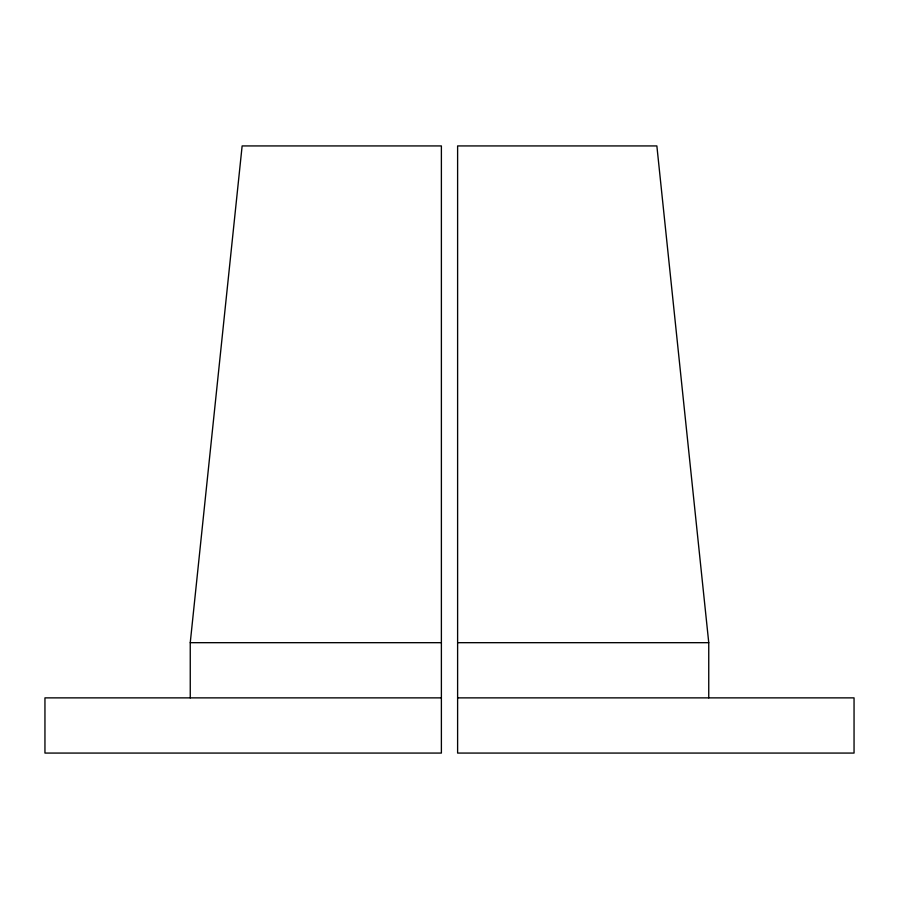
<?xml version="1.0" encoding="UTF-8"?>
<svg xmlns="http://www.w3.org/2000/svg" width="899" height="899" viewBox="0 0 899 899"><rect width="100%" height="100%" fill="white"/><g stroke="black" fill="none" stroke-linecap="round" stroke-linejoin="round"><path stroke-width="1.35" d="M190.251 697.871L190.251 642.684L242.134 145.93L441.387 145.93L441.387 753.07L44.95 753.07L44.95 697.871L441.387 697.871M190.251 642.684L441.387 642.684M457.613 642.684L708.749 642.684L708.749 697.871M457.613 697.871L854.05 697.871L854.05 753.07L457.613 753.07L457.613 145.93L656.866 145.93L708.749 642.684"/></g></svg>
